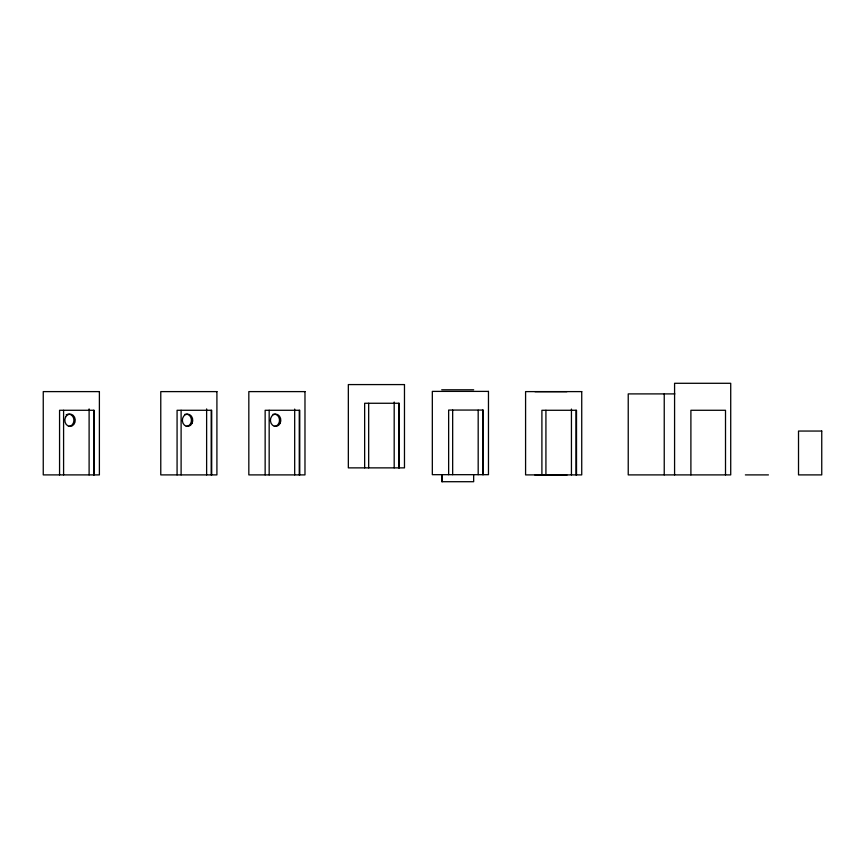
<?xml version="1.0" encoding="UTF-8"?>
<svg xmlns="http://www.w3.org/2000/svg" width="865" height="865" viewBox="0 0 865 865"><rect width="100%" height="100%" fill="white"/><g stroke="black" fill="none" stroke-linecap="round" stroke-linejoin="round"><path stroke-width="1.3" d="M441.712 389.791L473.663 389.791M534.981 391.672L566.932 391.672M674.851 393.899L628.228 393.899L628.228 474.896L730.72 474.896L730.72 383.292L674.581 383.292L674.581 474.896M745.37 474.896L768.434 474.896M534.981 475.112L566.932 475.112M725.508 474.896L725.508 410.28L690.897 410.28L690.897 474.896M664.234 393.899L664.234 474.896M576.512 474.896L576.512 410.28L541.901 410.28L541.901 474.896M576.014 410.28L576.014 474.896M571.441 409.069L571.441 474.896M545.923 410.28L545.923 474.896M483.254 474.68L483.254 410.064L448.643 410.064L448.643 474.68M482.757 410.064L482.757 474.68M478.183 410.194L478.183 474.68M473.663 475.047L473.663 481.708L441.712 481.708L441.712 475.047M452.665 410.064L452.665 474.68M442.22 475.047L442.22 481.708M399.262 467.868L399.262 403.263L364.652 403.263L364.652 467.868M398.765 403.263L398.765 467.868M394.191 402.041L394.191 467.868M368.674 403.263L368.674 467.868M299.755 474.896L299.755 410.28L265.144 410.28L265.144 474.896M299.258 410.28L299.258 474.896M294.684 409.069L294.684 474.896M269.166 410.28L269.166 474.896M211.698 474.896L211.698 410.28L177.076 410.28L177.076 474.896M211.19 410.28L211.19 474.896M206.627 408.918L206.627 474.896M181.109 410.28L181.109 474.896M94.177 474.896L94.177 410.28L59.566 410.28L59.566 474.896M93.68 410.28L93.68 474.896M89.106 408.918L89.106 474.896M63.588 410.28L63.588 474.896M66.129 414.94A6.141 5.201 -90 0 1 73.752 418.671A6.141 5.201 -90 0 1 68.724 426.402M184.894 414.335A6.141 5.201 -90 0 1 191.403 419.46A6.141 5.201 -90 0 1 186.245 426.402M272.962 414.335A6.141 5.201 -90 0 1 279.471 419.46A6.141 5.201 -90 0 1 274.313 426.402M404.474 384.579L348.336 384.579L348.336 467.868L404.474 467.868L404.474 384.579M488.466 391.391L432.327 391.391L432.327 474.68L488.466 474.68L488.466 391.391M99.389 391.607L43.25 391.607L43.25 474.896L99.389 474.896L99.389 391.607M216.91 391.607L160.771 391.607L160.771 474.896L216.91 474.896L216.91 391.607M304.977 391.607L248.828 391.607L248.828 474.896L304.977 474.896L304.977 391.607M581.734 391.607L525.585 391.607L525.585 474.896L581.734 474.896L581.734 391.607M821.75 431.051L798.514 431.051L798.514 474.896L821.75 474.896L821.75 431.051M65.524 417.19A6.141 5.201 90 0 0 70.033 426.402A6.141 5.201 90 0 0 74.541 417.19A6.141 5.201 90 0 0 65.524 417.19M192.052 423.331A6.141 5.201 -90 0 0 187.543 414.119A6.141 5.201 -90 0 0 183.045 423.331A6.141 5.201 -90 0 0 192.052 423.331M280.119 423.331A6.141 5.201 -90 0 0 275.611 414.119A6.141 5.201 -90 0 0 271.102 423.331A6.141 5.201 -90 0 0 280.119 423.331"/></g></svg>
